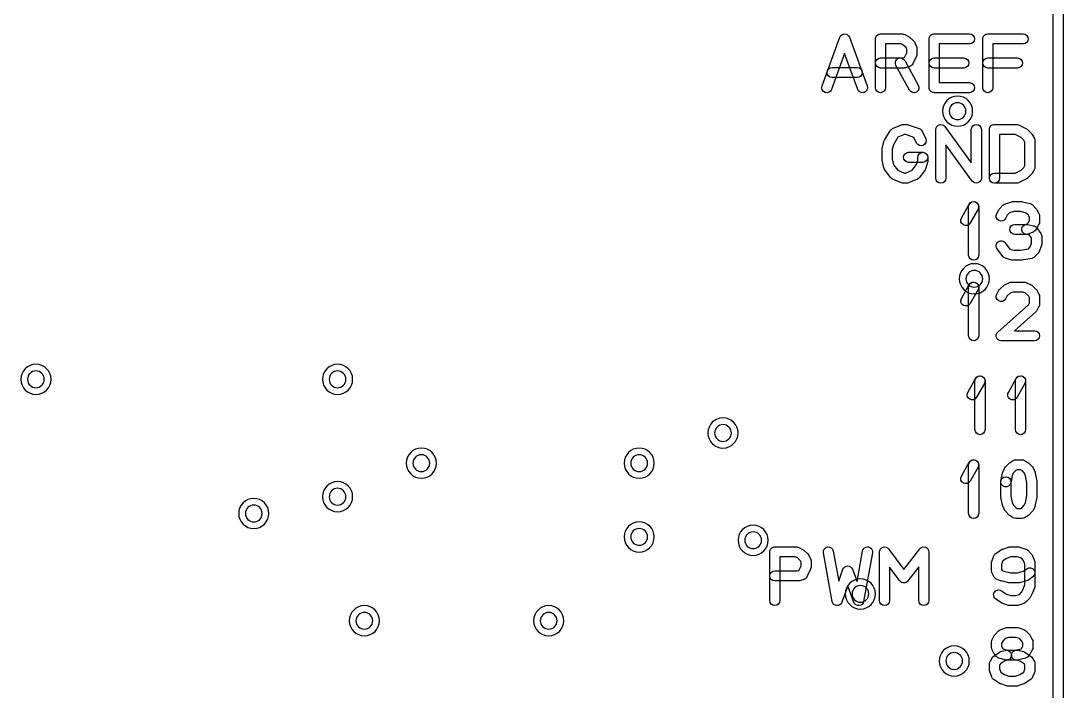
# Model space of a CAD drawing. Extents: x 0 to 53.3, y 0 to 68.6.
# Drawn here: x 20.52 to 36.08, y 35.6 to 45.6 of the extents above; entities that cross this region are included whole.
import ezdxf

# ---------------------------------------------------------------- set-up
doc = ezdxf.new("R2010")
doc.units = 0
for name, color, linetype in [('HOLE_1_4', 7, 'CONTINUOUS'), ('NC_Resist-A', 221, 'CONTINUOUS'), ('NC_Symbol-A', 140, 'CONTINUOUS')]:
    doc.layers.add(name, color=color, linetype=linetype)

msp = doc.modelspace()

# ---------------------------------------------------------------- linework, layer by layer
at = {"layer": 'HOLE_1_4'}
for points in [[(34.625, 44.25, 1), (34.375, 44.25, 1), (34.625, 44.25)], [(34.875, 41.75, 1), (34.625, 41.75, 1), (34.875, 41.75)], [(20.875, 40.25, 1), (20.625, 40.25, 1), (20.875, 40.25)], [(25.375, 40.25, 1), (25.125, 40.25, 1), (25.375, 40.25)], [(31.125, 39.45, 1), (30.875, 39.45, 1), (31.125, 39.45)], [(26.625, 39, 1), (26.375, 39, 1), (26.625, 39)], [(29.875, 39, 1), (29.625, 39, 1), (29.875, 39)], [(25.375, 38.5, 1), (25.125, 38.5, 1), (25.375, 38.5)], [(24.125, 38.25, 1), (23.875, 38.25, 1), (24.125, 38.25)], [(29.875, 37.9, 1), (29.625, 37.9, 1), (29.875, 37.9)], [(31.575, 37.85, 1), (31.325, 37.85, 1), (31.575, 37.85)], [(33.175, 37.05, 1), (32.925, 37.05, 1), (33.175, 37.05)], [(25.775, 36.65, 1), (25.525, 36.65, 1), (25.775, 36.65)], [(28.525, 36.65, 1), (28.275, 36.65, 1), (28.525, 36.65)], [(34.575, 36.05, 1), (34.325, 36.05, 1), (34.575, 36.05)]]:
    msp.add_lwpolyline(points, format="xyb", close=True, dxfattribs=at)
at = {"layer": 'NC_Resist-A'}
for points in [[(34.725, 44.25, 1), (34.275, 44.25, 1), (34.725, 44.25)], [(34.975, 41.75, 1), (34.525, 41.75, 1), (34.975, 41.75)], [(20.975, 40.25, 1), (20.525, 40.25, 1), (20.975, 40.25)], [(25.475, 40.25, 1), (25.025, 40.25, 1), (25.475, 40.25)], [(31.225, 39.45, 1), (30.775, 39.45, 1), (31.225, 39.45)], [(26.725, 39, 1), (26.275, 39, 1), (26.725, 39)], [(29.975, 39, 1), (29.525, 39, 1), (29.975, 39)], [(25.475, 38.5, 1), (25.025, 38.5, 1), (25.475, 38.5)], [(24.225, 38.25, 1), (23.775, 38.25, 1), (24.225, 38.25)], [(29.975, 37.9, 1), (29.525, 37.9, 1), (29.975, 37.9)], [(31.675, 37.85, 1), (31.225, 37.85, 1), (31.675, 37.85)], [(33.275, 37.05, 1), (32.825, 37.05, 1), (33.275, 37.05)], [(25.875, 36.65, 1), (25.425, 36.65, 1), (25.875, 36.65)], [(28.625, 36.65, 1), (28.175, 36.65, 1), (28.625, 36.65)], [(34.675, 36.05, 1), (34.225, 36.05, 1), (34.675, 36.05)]]:
    msp.add_lwpolyline(points, format="xyb", close=True, dxfattribs=at)
at = {"layer": 'NC_Symbol-A'}
for points in [[(35, 35.175, -1), (35, 35.325), (35.925, 35.325), (35.925, 48.675), (35, 48.675, -1), (35, 48.825), (36, 48.825, -0.414214), (36.075, 48.75), (36.075, 35.25, -0.414214), (36, 35.175)], [(32.62046, 44.5743, -1), (32.47954, 44.6257), (32.74448, 45.35212, -0.699716), (32.8854, 45.35212), (33.15033, 44.6257, -1), (33.00941, 44.5743), (32.81494, 45.10753)], [(33.425, 44.6, -1), (33.275, 44.6), (33.275, 45.32642, -0.414214), (33.35, 45.40142), (33.67727, 45.40142, -0.12026), (33.71182, 45.39299), (33.76637, 45.36468, -0.064683), (33.78223, 45.35364), (33.84457, 45.29704, -0.110983), (33.86348, 45.27013), (33.88685, 45.21353, -0.098199), (33.89253, 45.18491), (33.89253, 45.1, -0.112704), (33.8851, 45.06745), (33.83056, 44.95424, -0.209984), (33.78472, 44.91501), (33.72238, 44.89614, -0.073621), (33.70065, 44.89292), (33.35, 44.89292, -1), (33.35, 45.04292), (33.68955, 45.04292), (33.70972, 45.04903), (33.74253, 45.11712), (33.74253, 45.17004), (33.73127, 45.19731), (33.68862, 45.23603), (33.65897, 45.25142), (33.425, 45.25142)], [(34.67987, 45.40142, -1), (34.67987, 45.25142), (34.225, 45.25142), (34.225, 44.675), (34.67987, 44.675, -1), (34.67987, 44.525), (34.15, 44.525, -0.414214), (34.075, 44.6), (34.075, 45.32642, -0.414214), (34.15, 45.40142)], [(35.47987, 45.40142, -1), (35.47987, 45.25142), (35.025, 45.25142), (35.025, 44.6, -1), (34.875, 44.6), (34.875, 45.32642, -0.414214), (34.95, 45.40142)], [(33.5804, 44.93174, -1), (33.7118, 45.0041), (33.9144, 44.63618, -1), (33.783, 44.56382)], [(34.15, 44.89292, -1), (34.15, 45.04292), (34.59416, 45.04292, -1), (34.59416, 44.89292)], [(34.95, 44.89292, -1), (34.95, 45.04292), (35.39416, 45.04292, -1), (35.39416, 44.89292)], [(32.62792, 44.75142, -1), (32.62792, 44.90142), (33.00195, 44.90142, -1), (33.00195, 44.75142)], [(34.02406, 43.83915, -1), (33.88892, 43.77405), (33.84793, 43.85914), (33.7257, 43.90142), (33.70691, 43.90142), (33.61074, 43.86032), (33.54292, 43.74835), (33.525, 43.68326), (33.525, 43.54068), (33.5434, 43.45157), (33.60687, 43.36775), (33.70691, 43.325), (33.72296, 43.325), (33.823, 43.36775), (33.888, 43.4536), (33.90487, 43.51486), (33.90487, 43.56132, -1), (34.05487, 43.56132), (34.05487, 43.50472, -0.067273), (34.05218, 43.48481), (34.0288, 43.3999, -0.095112), (34.01629, 43.37454), (33.93058, 43.26133, -0.13049), (33.90025, 43.23763), (33.76778, 43.18103, -0.101298), (33.73831, 43.175), (33.69156, 43.175, -0.101298), (33.66209, 43.18103), (33.52962, 43.23763, -0.13049), (33.49929, 43.26133), (33.41358, 43.37454, -0.111539), (33.39993, 43.40464), (33.37655, 43.51785, -0.050962), (33.375, 43.53302), (33.375, 43.6934, -0.067273), (33.37769, 43.71331), (33.40107, 43.79821, -0.069071), (33.40923, 43.81715), (33.49494, 43.95866, -0.156881), (33.52962, 43.98878), (33.66209, 44.04539, -0.101298), (33.69156, 44.05142), (33.73831, 44.05142, -0.083456), (33.76283, 44.0473), (33.92647, 43.99069, -0.199808), (33.96952, 43.95236)], [(34.325, 43.25, -1), (34.175, 43.25), (34.175, 43.97642, -0.725784), (34.31059, 44.02062), (34.70487, 43.48009), (34.70487, 43.97642, -1), (34.85487, 43.97642), (34.85487, 43.25, -0.725784), (34.71928, 43.2058), (34.325, 43.74633)], [(35.125, 43.25, -1), (34.975, 43.25), (34.975, 43.97642, -0.414214), (35.05, 44.05142), (35.37727, 44.05142, -0.113231), (35.40996, 44.04392), (35.52685, 43.98731, -0.088472), (35.54817, 43.97185), (35.60271, 43.91525, -0.065989), (35.6144, 43.89938), (35.64557, 43.84277, -0.12648), (35.65487, 43.8066), (35.65487, 43.41981, -0.126514), (35.64557, 43.38363), (35.6144, 43.32703, -0.065961), (35.60271, 43.31117), (35.54817, 43.25456, -0.088472), (35.52685, 43.2391), (35.40996, 43.1825, -0.113231), (35.37727, 43.175), (35.05, 43.175, -1), (35.05, 43.325), (35.36007, 43.325), (35.44943, 43.36827), (35.4878, 43.40809), (35.50487, 43.4391), (35.50487, 43.78732), (35.4878, 43.81833), (35.44943, 43.85814), (35.36006, 43.90142), (35.125, 43.90142)], [(33.97987, 43.63632, -1), (33.97987, 43.48632), (33.76948, 43.48632, -1), (33.76948, 43.63632)], [(34.68808, 42.58207, -1), (34.55738, 42.65567), (34.67427, 42.86322, -1), (34.80497, 42.78962)], [(34.66462, 42.82642, -1), (34.81462, 42.82642), (34.81462, 42.1, -1), (34.66462, 42.1)], [(35.2157, 42.64873, -1), (35.0843, 42.72109), (35.11547, 42.77769, -0.066009), (35.12717, 42.79356), (35.18172, 42.85016, -0.128149), (35.21399, 42.86989), (35.3075, 42.8982, -0.073621), (35.32923, 42.90142), (35.44611, 42.90142, -0.059495), (35.46377, 42.89931), (35.58065, 42.871, -0.142473), (35.61699, 42.85016), (35.67154, 42.79356, -0.066009), (35.68324, 42.77769), (35.71441, 42.72109, -0.126514), (35.72371, 42.68491), (35.72371, 42.6, -0.126514), (35.71441, 42.56382), (35.68324, 42.50722, -0.046773), (35.67537, 42.49564), (35.65199, 42.46733, -0.114077), (35.62516, 42.4468), (35.56282, 42.4185, -0.106935), (35.53182, 42.41179), (35.3526, 42.41179, -1), (35.3526, 42.56179), (35.51559, 42.56179), (35.54737, 42.57622), (35.55523, 42.58574), (35.57371, 42.61929), (35.57371, 42.66562), (35.55664, 42.69662), (35.52413, 42.73035), (35.43716, 42.75142), (35.34033, 42.75142), (35.27616, 42.73199), (35.24207, 42.69662)], [(35.5157, 42.41354, -1), (35.54794, 42.56004), (35.63366, 42.54117, -0.182225), (35.678, 42.5123), (35.74033, 42.4274, -0.159638), (35.75487, 42.38302), (35.75487, 42.26981, -0.088162), (35.75028, 42.24397), (35.71912, 42.15907, -0.104149), (35.70272, 42.13287), (35.64817, 42.07626, -0.155011), (35.60824, 42.05463), (35.46019, 42.02633, -0.047247), (35.44611, 42.025), (35.32923, 42.025, -0.073588), (35.30751, 42.02822), (35.214, 42.05652, -0.158522), (35.17593, 42.08303), (35.09021, 42.19624, -1), (35.20979, 42.28678), (35.28079, 42.19302), (35.34033, 42.175), (35.43901, 42.175), (35.55668, 42.19749), (35.58374, 42.22558), (35.60487, 42.28314), (35.60487, 42.35844), (35.57381, 42.40075)], [(34.68808, 41.38207, -1), (34.55738, 41.45567), (34.67427, 41.66322, -1), (34.80497, 41.58962)], [(34.66462, 41.62642, -1), (34.81462, 41.62642), (34.81462, 40.9, -1), (34.66462, 40.9)], [(35.2157, 41.44873, -1), (35.0843, 41.52109), (35.11547, 41.57769, -0.082769), (35.13076, 41.59704), (35.1931, 41.65364, -0.07787), (35.2125, 41.6664), (35.27484, 41.69471, -0.106969), (35.30585, 41.70142), (35.49286, 41.70142, -0.106969), (35.52387, 41.69471), (35.58621, 41.6664, -0.07787), (35.60561, 41.65364), (35.66795, 41.59704, -0.082769), (35.68324, 41.57769), (35.71441, 41.52109, -0.126514), (35.72371, 41.48491), (35.72371, 41.3717, -0.12648), (35.71441, 41.33553), (35.68324, 41.27892, -0.085602), (35.66733, 41.259), (35.34744, 40.975), (35.64871, 40.975, -1), (35.64871, 40.825), (35.15, 40.825, -0.689898), (35.10021, 40.95609), (35.55808, 41.36259), (35.57371, 41.39098), (35.57371, 41.46562), (35.55787, 41.49438), (35.51349, 41.53468), (35.47663, 41.55142), (35.32208, 41.55142), (35.28522, 41.53468), (35.24084, 41.49438)], [(34.78289, 39.98207, -1), (34.65219, 40.05567), (34.76908, 40.26322, -1), (34.89978, 40.18962)], [(34.75943, 40.22642, -1), (34.90943, 40.22642), (34.90943, 39.5, -1), (34.75943, 39.5)], [(35.38809, 39.98207, -1), (35.25739, 40.05567), (35.37427, 40.26322, -1), (35.50497, 40.18962)], [(35.36462, 40.22642, -1), (35.51462, 40.22642), (35.51462, 39.5, -1), (35.36462, 39.5)], [(34.68808, 38.73207, -1), (34.55738, 38.80567), (34.67427, 39.01322, -1), (34.80497, 38.93962)], [(34.66462, 38.97642, -1), (34.81462, 38.97642), (34.81462, 38.25, -1), (34.66462, 38.25)], [(35.14513, 38.7217, -1), (35.29513, 38.7217), (35.29513, 38.51238), (35.31553, 38.41361), (35.33078, 38.3767), (35.36864, 38.33739), (35.38912, 38.325), (35.44076, 38.325), (35.46124, 38.33739), (35.4991, 38.3767), (35.51435, 38.41361), (35.53475, 38.51238), (35.53475, 38.71404), (35.51435, 38.81281), (35.49911, 38.84972), (35.46123, 38.88902), (35.44076, 38.90142), (35.38912, 38.90142), (35.36865, 38.88902), (35.33077, 38.84972), (35.31553, 38.81281), (35.29358, 38.70653, -1), (35.14668, 38.73687), (35.17006, 38.85008, -0.047035), (35.17419, 38.86354), (35.19757, 38.92014, -0.094064), (35.21288, 38.94355), (35.26742, 39.00015, -0.064997), (35.28259, 39.01227), (35.32935, 39.04058, -0.136935), (35.36819, 39.05142), (35.46169, 39.05142, -0.136935), (35.50053, 39.04058), (35.54729, 39.01227, -0.064997), (35.56246, 39.00015), (35.617, 38.94355, -0.094064), (35.63231, 38.92014), (35.65569, 38.86354, -0.047035), (35.65982, 38.85008), (35.6832, 38.73687, -0.050962), (35.68475, 38.7217), (35.68475, 38.50472, -0.050962), (35.6832, 38.48955), (35.65982, 38.37634, -0.047035), (35.65569, 38.36288), (35.63231, 38.30628, -0.094064), (35.617, 38.28287), (35.56246, 38.22626, -0.065023), (35.54728, 38.21414), (35.50052, 38.18584, -0.136901), (35.46169, 38.175), (35.36819, 38.175, -0.136901), (35.32936, 38.18584), (35.2826, 38.21414, -0.065023), (35.26742, 38.22626), (35.21288, 38.28287, -0.094064), (35.19757, 38.30628), (35.17419, 38.36288, -0.047035), (35.17006, 38.37634), (35.14668, 38.48955, -0.050962), (35.14513, 38.50472)], [(31.84708, 36.95, -1), (31.69708, 36.95), (31.69708, 37.67642, -0.414214), (31.77208, 37.75142), (32.09935, 37.75142, -0.12026), (32.1339, 37.74299), (32.18845, 37.71468, -0.064683), (32.20431, 37.70364), (32.26665, 37.64704, -0.110983), (32.28556, 37.62013), (32.30893, 37.56353, -0.098199), (32.31461, 37.53491), (32.31461, 37.45, -0.112704), (32.30718, 37.41745), (32.25264, 37.30424, -0.209984), (32.2068, 37.26501), (32.14446, 37.24614, -0.073621), (32.12273, 37.24292), (31.77208, 37.24292, -1), (31.77208, 37.39292), (32.11163, 37.39292), (32.1318, 37.39903), (32.16461, 37.46712), (32.16461, 37.52004), (32.15335, 37.54731), (32.1107, 37.58603), (32.08105, 37.60142), (31.84708, 37.60142)], [(32.4983, 37.66296, -1), (32.64586, 37.68988), (32.72759, 37.24173), (32.78963, 37.41827, -0.702697), (32.93075, 37.41937), (32.99944, 37.23324), (33.08272, 37.68988, -1), (33.23028, 37.66296), (33.09781, 36.93654, -0.763141), (32.95367, 36.92403), (32.86211, 37.17211), (32.77531, 36.92513, -0.769401), (32.63077, 36.93654)], [(33.48604, 36.95, -1), (33.33604, 36.95), (33.33604, 37.67642, -0.721828), (33.47117, 37.72124), (33.70015, 37.41405), (33.93591, 37.72201, -0.716973), (34.07046, 37.67642), (34.07046, 36.95, -1), (33.92046, 36.95), (33.92046, 37.45507), (33.7589, 37.24403, -0.497802), (33.63922, 37.2448), (33.48604, 37.4503)], [(35.53462, 37.4249, -1), (35.62512, 37.30528), (35.56278, 37.25811, -0.102886), (35.53518, 37.24503), (35.4183, 37.21673, -0.059462), (35.40065, 37.21462), (35.28377, 37.21462, -0.059462), (35.26612, 37.21673), (35.14924, 37.24503, -0.023874), (35.14237, 37.24704), (35.08782, 37.26591, -0.185715), (35.04664, 37.30062), (35.01547, 37.35723, -0.12648), (35.00617, 37.3934), (35.00617, 37.5066, -0.088195), (35.01076, 37.53245), (35.04193, 37.61736, -0.160194), (35.07101, 37.6541), (35.15672, 37.7107, -0.066259), (35.17453, 37.71933), (35.26025, 37.74764, -0.079913), (35.28377, 37.75142), (35.40065, 37.75142, -0.073621), (35.42238, 37.7482), (35.51589, 37.71989, -0.128197), (35.54817, 37.70015), (35.60271, 37.64355, -0.10412), (35.61911, 37.61736), (35.65028, 37.53245, -0.088195), (35.65487, 37.5066), (35.65487, 37.17642, -0.088195), (35.65028, 37.15057), (35.61911, 37.06566, -0.037898), (35.6144, 37.05533), (35.58323, 36.99873, -0.065961), (35.57154, 36.98287), (35.517, 36.92626, -0.121882), (35.4865, 36.90708), (35.40078, 36.87878, -0.07988), (35.37727, 36.875), (35.28377, 36.875, -0.07988), (35.26026, 36.87878), (35.17454, 36.90708, -0.066304), (35.15672, 36.91572), (35.07101, 36.97233, -1), (35.15367, 37.09749), (35.23105, 37.04639), (35.29583, 37.025), (35.36521, 37.025), (35.42185, 37.0437), (35.45663, 37.07979), (35.48026, 37.1227), (35.50487, 37.18975), (35.50487, 37.49327), (35.48374, 37.55084), (35.45372, 37.58199), (35.38955, 37.60142), (35.29583, 37.60142), (35.23105, 37.58002), (35.17425, 37.54251), (35.15617, 37.49327), (35.15617, 37.41268), (35.16412, 37.39824), (35.18802, 37.38997), (35.29272, 37.36462), (35.3917, 37.36462), (35.48472, 37.38714)], [(35.39492, 36.0639, -1), (35.35962, 36.20968), (35.45223, 36.2321), (35.45522, 36.23573), (35.4737, 36.26929), (35.4737, 36.31562), (35.45663, 36.34663), (35.42186, 36.38271), (35.36521, 36.40142), (35.26466, 36.40142), (35.20801, 36.38271), (35.17324, 36.34663), (35.15617, 36.31562), (35.15617, 36.26929), (35.17465, 36.23573), (35.17912, 36.23031), (35.24032, 36.21179), (35.40065, 36.21179, -0.073621), (35.42238, 36.20857), (35.48472, 36.1897, -0.072538), (35.50432, 36.18051), (35.59003, 36.12391, -0.121556), (35.6144, 36.0975), (35.64557, 36.0409, -0.126514), (35.65487, 36.00472), (35.65487, 35.91981, -0.088201), (35.65027, 35.89396), (35.6191, 35.80906, -0.160144), (35.59003, 35.77233), (35.50432, 35.71572, -0.066304), (35.4865, 35.70708), (35.40078, 35.67878, -0.07988), (35.37727, 35.675), (35.2526, 35.675, -0.07988), (35.22909, 35.67878), (35.14337, 35.70708, -0.066304), (35.12555, 35.71572), (35.03984, 35.77233, -0.160144), (35.01077, 35.80906), (34.9796, 35.89396, -0.088201), (34.975, 35.91981), (34.975, 36.00472, -0.126514), (34.9843, 36.0409), (35.01547, 36.0975, -0.121556), (35.03984, 36.12391), (35.12555, 36.18051, -0.072538), (35.14515, 36.1897), (35.20749, 36.20857, -1), (35.25095, 36.06501), (35.19908, 36.04931), (35.13794, 36.00893), (35.125, 35.98543), (35.125, 35.93314), (35.14308, 35.8839), (35.19988, 35.84639), (35.26466, 35.825), (35.36521, 35.825), (35.42999, 35.84639), (35.48679, 35.8839), (35.50487, 35.93314), (35.50487, 35.98543), (35.49193, 36.00893), (35.43079, 36.04931), (35.38955, 36.06179), (35.22922, 36.06179, -0.073588), (35.2075, 36.06501), (35.11399, 36.09331, -0.147768), (35.07787, 36.11734), (35.0545, 36.14565, -0.046726), (35.04664, 36.15722), (35.01547, 36.21382, -0.126514), (35.00617, 36.25), (35.00617, 36.33491, -0.126514), (35.01547, 36.37109), (35.04664, 36.42769, -0.065961), (35.05833, 36.44355), (35.11287, 36.50015, -0.121853), (35.14336, 36.51933), (35.22908, 36.54764, -0.079913), (35.2526, 36.55142), (35.37727, 36.55142, -0.079913), (35.40079, 36.54764), (35.48651, 36.51933, -0.121853), (35.517, 36.50015), (35.57154, 36.44355, -0.065961), (35.58323, 36.42769), (35.6144, 36.37109, -0.126514), (35.6237, 36.33491), (35.6237, 36.25, -0.126514), (35.6144, 36.21382), (35.58323, 36.15722, -0.046726), (35.57537, 36.14565), (35.552, 36.11734, -0.162173), (35.51181, 36.0922)]]:
    msp.add_lwpolyline(points, format="xyb", close=True, dxfattribs=at)

doc.saveas('drawing.dxf')
